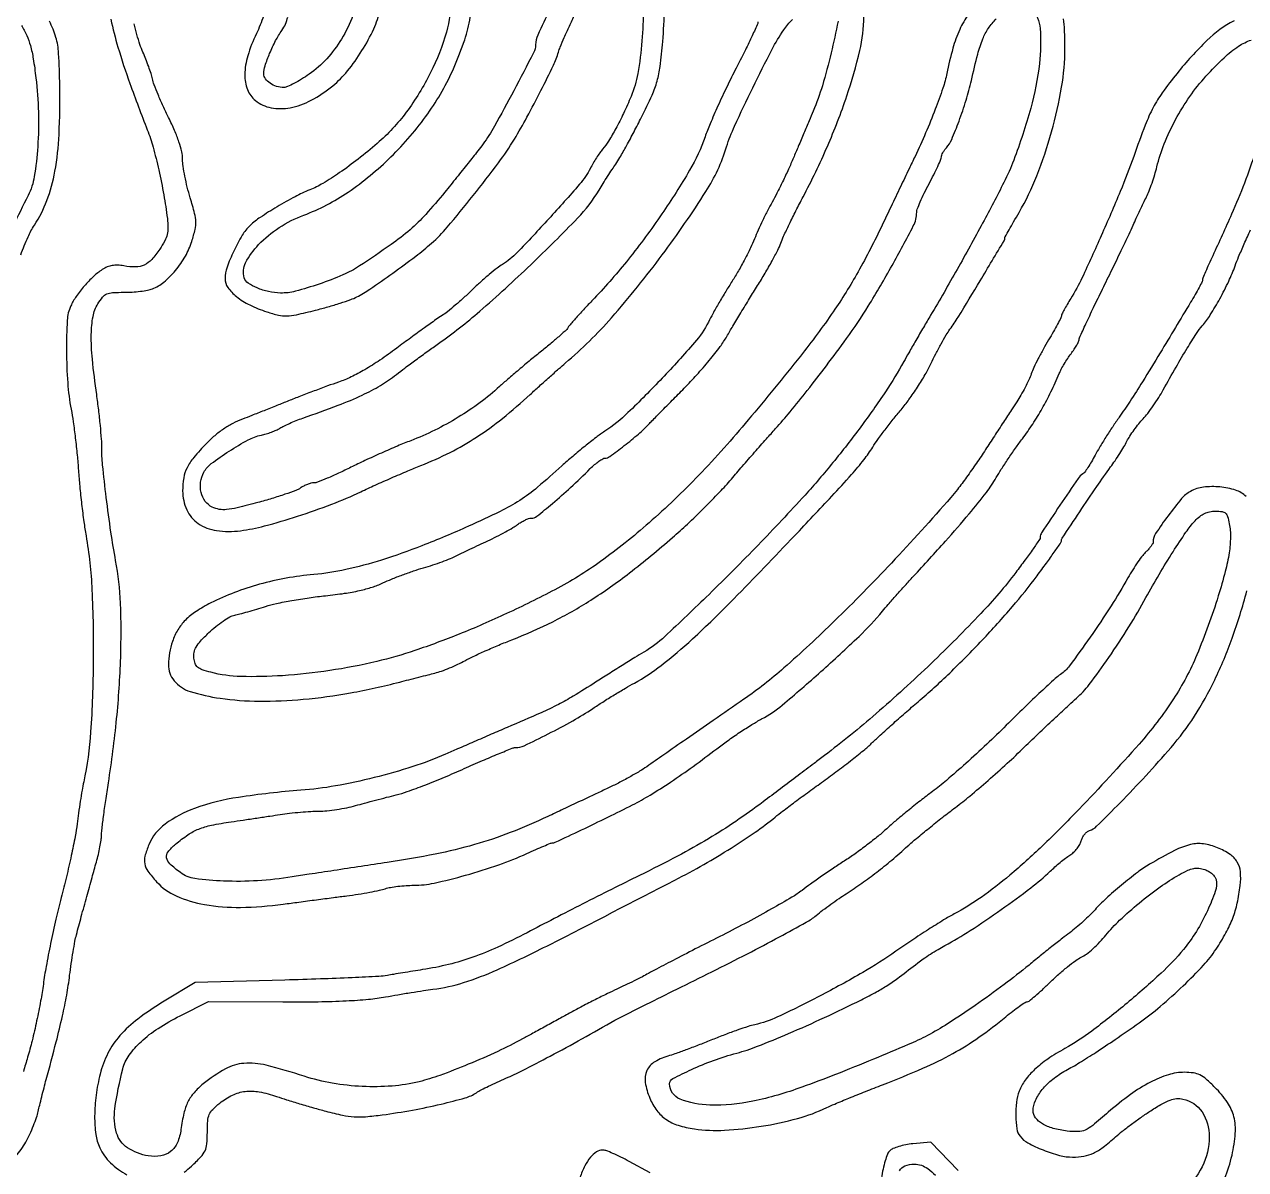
# Model space of a CAD drawing. Extents: x 0 to 2791, y 427 to 2463.
# Drawn here: x 743.2 to 1089.2, y 1217.5 to 1541.9 of the extents above; entities that cross this region are included whole.
import ezdxf

# ---------------------------------------------------------------- set-up
doc = ezdxf.new("R2010")
doc.units = 0

msp = doc.modelspace()

# ---------------------------------------------------------------- linework, layer by layer
for points in [[(863.694849, 1549.244373, -0.093206), (862.753504, 1539.701948, -0.044903), (858.248039, 1528.220536, -0.043342), (851.370135, 1517.010579, -0.055938), (843.154992, 1508.1695, -0.012073), (837.742617, 1503.737159, -0.014908), (832.483065, 1499.88444, -0.016321), (827.743375, 1496.848014, -0.038983), (824, 1494.9971, 0.026395), (819.858906, 1493.077581, 0.012767), (814.766499, 1490.213309, 0.012208), (809.995249, 1487.206629, 0.042208), (807.137303, 1484.937358, 0.067834), (804.865174, 1482.12696, 0.025657), (802.469404, 1477.668924, 0.025048), (800.567011, 1473.063563, 0.084686), (800.009769, 1469.868689, 0.157714), (800.81378, 1467.35126, 0.069372), (803.252153, 1464.788396, 0.054557), (807.022391, 1462.41014, 0.034423), (811.849851, 1460.45432, 0.021561), (815.176754, 1459.522818, 0.066046), (817.502436, 1459.294207, 0.046251), (820.219725, 1459.639385, 0.006737), (825.643803, 1460.922357, 0.007923), (829.171663, 1461.866827, 0.00807), (832.646062, 1462.917149, 0.007891), (835.634582, 1463.925758, 0.032827), (837.38051, 1464.678176, 0.031915), (841.054044, 1466.861985, 0.005849), (847.52239, 1471.400681, 0.006629), (854.038627, 1476.220053, 0.017618), (858.52002, 1479.883434, 0.037321), (862.986432, 1484.437731, 0.007192), (870.314021, 1493.376614, 0.007955), (877.496361, 1502.700631, 0.023637), (882.005721, 1509.389142, 0.012148), (885.56271, 1515.578035, 0.007121), (889.532205, 1523.145352, 0.005827), (893.063773, 1530.323754, 0.039904), (894.471857, 1534, -0.027139), (894.980655, 1535.437053, -0.004339), (896.150558, 1538.179441, -0.004791), (897.589081, 1541.3879, -0.004183), (899.154163, 1544.717245, -0.02184)], [(767.61694, 1543.347511, 0.017961), (769.669526, 1535.421385, 0.014244), (773.040603, 1525.173477, 0.006528), (777.989291, 1512, -0.025764), (779.604702, 1507.139745, -0.011757), (781.233512, 1500.648717, -0.011463), (782.65906, 1493.595231, -0.013755), (783.66413, 1486.899159, -0.026586), (783.842283, 1484.295486, -0.064678), (783.623723, 1482.386915, -0.062252), (782.918198, 1480.554544, -0.023184), (781.501131, 1478.181073, -0.038197), (779.241392, 1475.275196, -0.100175), (777.122528, 1473.717949, -0.107406), (774.658551, 1473.166645, -0.04793), (771.330367, 1473.465846, 0.035352), (769.574156, 1473.668297, 0.053717), (768.042266, 1473.5713, 0.056755), (766.628703, 1473.158768, 0.045707), (765.230177, 1472.415162, 0.042764), (762.731855, 1470.45403, 0.026195), (760.130037, 1467.756978, 0.026251), (757.838404, 1464.819786, 0.044982), (756.295104, 1462.125391, 0.094985), (755.295728, 1458.056767, 0.013726), (755.089627, 1449.474514, 0.016624), (755.425594, 1440.320264, 0.02952), (756.395837, 1432.837968, -0.011783), (756.979621, 1429.319255, -0.00544), (757.581017, 1424.718028, -0.005385), (758.108759, 1419.864941, -0.007446), (758.47038, 1415.5, 0.007226), (758.836878, 1411.05241, 0.00474), (759.381542, 1405.940625, 0.004769), (760.006749, 1400.971779, 0.009137), (760.61913, 1397, -0.031175), (762.294598, 1381.678548, -0.013982), (762.672128, 1361.415731, -0.01383), (761.932774, 1341.436663, -0.03667), (759.968577, 1327.289081, 0.009449), (759.508936, 1324.929209, 0.004188), (758.987418, 1321.79902, 0.004143), (758.490132, 1318.473368, 0.005576), (758.098475, 1315.453946, -0.017975), (757.540466, 1311.854137, -0.005426), (756.437677, 1306.430222, -0.005429), (755.067874, 1300.370018, -0.005879), (753.600782, 1294.5, 0.00755), (752.091045, 1288.372345, 0.005524), (750.593418, 1281.528125, 0.005583), (749.31856, 1275.011984, 0.012288), (748.522767, 1270, -0.012497), (747.764973, 1265.240147, -0.007327), (746.632724, 1259.582739, -0.007325), (745.333639, 1253.954125, -0.012363), (744.059585, 1249.281664, 0.004346), (742.88702, 1245.237967, 0.005782)], [(1028.510122, 1546.394578, -0.170247), (1030.988906, 1540.693721, -0.047252), (1030.775724, 1530.799724, -0.038537), (1028.299804, 1518.131709, -0.02249), (1023.502478, 1503.410354, -0.028185), (1020.720109, 1497.118287, -0.004907), (1014.692911, 1485.611979, -0.005422), (1007.469528, 1472.488956, -0.005391), (999.949458, 1459.5, 0.001664), (997.922957, 1456.059158, 0.001326), (995.759025, 1452.334212, 0.00134), (993.773031, 1448.873215, 0.003378), (992.350947, 1446.33987, -0.021349), (987.162634, 1437.828847, -0.011861), (980.160006, 1427.891514, -0.011521), (972.280327, 1417.751645, -0.013668), (964.364813, 1408.56101, -0.007634), (951.063953, 1394.386044, -0.007319), (937.151388, 1380.420601, -0.005672), (924.6302, 1368.488504, -0.053505), (918.698358, 1364.043714, 0.003719), (916.119727, 1362.485398, 0.001397), (912.530143, 1360.265687, 0.001384), (908.635252, 1357.827126, 0.001682), (905, 1355.519969, -0.00546), (898.698961, 1351.587409, -0.018475), (894.466966, 1349.219678, -0.014426), (889.581155, 1346.893822, -0.002376), (880, 1342.721616, 0.000341), (875.467532, 1340.769811, 0.000263), (870.528125, 1338.635683, 0.000266), (865.91637, 1336.637319, 0.000638), (862.5, 1335.149591, -0.024813), (853.183151, 1331.617495, -0.017028), (842.313892, 1328.507295, -0.017053), (831.288472, 1326.151062, -0.025373), (821.5, 1324.914098, 0.018925), (803.844454, 1322.913838, 0.048435), (791.383344, 1319.765801, 0.071702), (783.069434, 1315.358942, 0.13696), (778.423067, 1309.470116, 0.032299), (777.305323, 1306.219632, 0.118696), (777.23981, 1304.06111, 0.108128), (778.164045, 1301.999053, 0.024487), (780.607753, 1299.01241, 0.106042), (786.189009, 1294.98741, 0.059629), (794.220223, 1292.552458, 0.048156), (804.404418, 1291.745993, 0.028978), (816.5, 1292.656732, -0.000332), (820.912283, 1293.244483, -0.000229), (825.9125, 1293.904839, -0.000231), (830.723655, 1294.535725, -0.000471), (834.5, 1295.025524, 0.006595), (837.775409, 1295.491204, 0.006815), (841.001647, 1296.038526, 0.006611), (843.781975, 1296.587375, 0.02887), (845.399223, 1297.027735, -0.037223), (846.870424, 1297.402071, -0.013894), (848.98039, 1297.714397, -0.013677), (851.307784, 1297.928696, -0.016118), (853.519178, 1298, 0.054165), (859.256513, 1298.623353, 0.014486), (868.176105, 1300.857408, 0.015239), (877.596171, 1303.821631, 0.023544), (885.512223, 1307.005598, -0.0035), (888.064482, 1308.15301, -0.005176), (890.32016, 1309.120394, -0.002476), (892.246511, 1309.911862, -0.096519), (892.698841, 1310, 0.110267), (893.590023, 1310.198956, 0.000703), (900.983773, 1313.686121, 0.003178), (908.507279, 1317.306135, 0.003876), (915.5, 1320.793083, 0.018844), (920.460607, 1323.554865, 0.010645), (926.267891, 1327.252439, 0.009656), (932.639555, 1331.682775, 0.00771), (939.338488, 1336.694502, -0.010719), (942.386983, 1338.946716, -0.007589), (945.899484, 1341.348078, -0.007664), (949.326623, 1343.540759, -0.016039), (952.07081, 1345.118426, 0.052272), (957.913109, 1349.06532, 0.007447), (968.866238, 1358.546426, 0.008827), (979.658362, 1368.520654, 0.028516), (986.312633, 1375.6622, -0.005949), (987.917233, 1377.548136, -0.002277), (990.192736, 1380.135146, -0.002254), (992.688855, 1382.921647, -0.002768), (995.045617, 1385.5, 0.003684), (1004.151134, 1395.498375, 0.008232), (1010.890212, 1403.262116, 0.010246), (1015.744846, 1409.291184, 0.034522), (1018.553126, 1413.5, -0.012356), (1019.969962, 1415.841858, -0.005839), (1021.906908, 1418.795178, -0.005782), (1024.00715, 1421.840715, -0.008128), (1025.955913, 1424.50486, 0.016947), (1028.885718, 1428.662084, 0.016462), (1031.557198, 1433.047913, 0.015747), (1034.039814, 1437.785496, 0.012847), (1036.402942, 1443, -0.023676), (1036.967037, 1444.176318, -0.010498), (1037.815939, 1445.674602, -0.010364), (1038.783049, 1447.226785, -0.013763), (1039.729676, 1448.594391, 0.011615), (1040.599126, 1449.839041, 0.015123), (1041.333092, 1451.019471, 0.012744), (1041.884457, 1452.027418, 0.119328), (1042, 1452.504668, -0.107695), (1042.129457, 1453.098733, -0.001068), (1043.958157, 1457.072869, -0.003442), (1046.111067, 1461.642583, -0.002218), (1048.666067, 1466.910277, 0.001081), (1051.365223, 1472.443107, 0.001179), (1053.963059, 1477.829894, 0.001103), (1056.165968, 1482.451571, 0.00584), (1057.33752, 1485, -0.00293), (1058.233064, 1486.978306, -0.002027), (1059.268346, 1489.20625, -0.002044), (1060.280668, 1491.33917, -0.004196), (1061.094473, 1493, 0.022062), (1061.851375, 1494.695415, 0.010446), (1062.683385, 1496.940625, 0.010331), (1063.457495, 1499.329826, 0.014384), (1064.043889, 1501.5, -0.037316), (1066.141418, 1508.054037, -0.028083), (1069.369152, 1514.901561, -0.027679), (1073.412074, 1521.466544, -0.032594), (1077.959216, 1527.176802, -0.017506), (1083.093547, 1532.443619, -0.046002), (1087.220517, 1535.721212, -0.066427), (1090.814666, 1537.442285, -0.102829)], [(1085.915122, 1542.92254, 0.070325), (1078.247955, 1537.326141, 0.030805), (1069.762013, 1528, 0.013147), (1065.581491, 1522.505124, 0.035733), (1063.015334, 1518.344406, 0.028691), (1060.77437, 1513.377678, 0.006137), (1057.491376, 1504.5, -0.012743), (1053.676377, 1494.588177, -0.006072), (1048.291903, 1482.029678, -0.005125), (1042.874586, 1470.137173, -0.031362), (1039.63979, 1464.221442, 0.007667), (1038.628419, 1462.563547, 0.010559), (1037.774683, 1461.041968, 0.007476), (1037.111538, 1459.753262, 0.114738), (1036.997429, 1459.269872, -0.118405), (1036.872723, 1458.758179, -0.004271), (1035.930914, 1456.96365, -0.007635), (1034.759266, 1454.854793, -0.005257), (1033.370351, 1452.5, 0.009625), (1031.88822, 1449.936244, 0.008356), (1030.432118, 1447.1945, 0.008435), (1029.197146, 1444.667818, 0.024312), (1028.457592, 1442.864254, -0.02374), (1027.763952, 1441.167133, -0.011118), (1026.71508, 1439.037835, -0.010988), (1025.514341, 1436.849859, -0.015143), (1024.33467, 1434.943663, 0.00112), (1022.850912, 1432.689879, 0.000324), (1020.570184, 1429.203642, 0.000326), (1018.005036, 1425.271503, 0.000348), (1015.5, 1421.420185, -0.00658), (1012.923367, 1417.564792, -0.005838), (1010.143048, 1413.620299, -0.00587), (1007.557247, 1410.128353, -0.01784), (1005.689098, 1407.840777, -0.008475), (988.848169, 1389.301663, -0.010981), (972.754783, 1372.914298, -0.012101), (958.378042, 1359.566942, -0.029954), (947.06128, 1350.707652, 0.000188), (938.359611, 1344.694555, 0.000279), (930.745327, 1339.42235, 0.000319), (924.353829, 1334.985481, 0.000713), (919.5, 1331.601163, -0.018667), (917.481298, 1330.298758, -0.007404), (914.61875, 1328.656606, -0.007316), (911.473117, 1326.97313, -0.009111), (908.5, 1325.505506, 0.000059), (905.115175, 1323.910191, 0.000026), (900.61875, 1321.790025, 0.000026), (895.840704, 1319.536468, 0.000034), (891.5, 1317.488549, -0.017912), (880.851189, 1312.922422, -0.022646), (870.696172, 1309.51231, -0.020772), (859.595001, 1306.82916, -0.011831), (845.988948, 1304.466217, 0.00035), (838.596604, 1303.356587, 0.000304), (830.846753, 1302.182931, 0.000305), (823.830175, 1301.111578, 0.000897), (819, 1300.362177, -0.023549), (809.238545, 1299.297625, -0.025041), (799.619336, 1299.187315, -0.024213), (791.477363, 1299.897623, -0.127151), (787.354797, 1301.584427, -0.026939), (784.378657, 1304.066829, -0.164737), (783.441205, 1305.802577, -0.214401), (783.877127, 1307.483476, -0.048822), (785.983233, 1309.639345, -0.025497), (789.515141, 1312.316095, -0.05365), (792.547496, 1313.934851, -0.045705), (796.15283, 1315.017795, -0.014195), (801.733131, 1315.98756, 0.00062), (805.153087, 1316.486674, 0.000431), (809.014851, 1317.058565, 0.000435), (812.720494, 1317.613897, 0.000899), (815.615297, 1318.055615, -0.009795), (818.313175, 1318.418293, -0.006832), (821.369107, 1318.726073, -0.006894), (824.308949, 1318.940847, -0.014178), (826.615297, 1319.011869, 0.024079), (828.880713, 1319.126549, 0.012638), (831.680744, 1319.475554, 0.012544), (834.53827, 1319.978918, 0.018812), (837, 1320.573704, -0.002684), (839.537934, 1321.274241, -0.001482), (842.646159, 1322.104383, -0.001478), (845.8019, 1322.927235, -0.002376), (848.497561, 1323.60798, 0.024938), (851.660491, 1324.560375, 0.006523), (856.631152, 1326.405218, 0.006611), (862.244224, 1328.657941, 0.006723), (867.764274, 1331.046145, -0.003309), (872.940384, 1333.327626, -0.004914), (877.506178, 1335.251055, -0.002278), (881.410118, 1336.829941, -0.095228), (882.294925, 1337, 0.110768), (884.758611, 1337.552573, 0.006782), (891.565697, 1340.881468, 0.011084), (898.579293, 1344.627549, 0.019147), (904.21339, 1348.089774, -0.006116), (907.021104, 1349.917599, -0.004119), (910.268933, 1351.938514, -0.004148), (913.444107, 1353.842134, -0.00821), (916, 1355.289831, 0.041189), (923.594787, 1360.279507, 0.019961), (932.463029, 1367.802665, 0.013153), (944.148155, 1379.127567, 0.003895), (961.429953, 1397.05883, 0.001414), (971.946643, 1408.205204, 0.007681), (977.53598, 1414.349338, 0.014175), (981.039678, 1418.556329, 0.027122), (983.563821, 1422.153548, -0.01602), (984.968537, 1424.253038, -0.006304), (987.030804, 1427.056017, -0.006232), (989.337628, 1430.032108, -0.007741), (991.559823, 1432.739275, 0.019245), (993.815037, 1435.619278, 0.012231), (996.225153, 1439.131727, 0.012285), (998.424454, 1442.700046, 0.022193), (1000.019864, 1445.739275, -0.008801), (1001.399484, 1448.547669, -0.008018), (1002.919319, 1451.395287, -0.00805), (1004.359583, 1453.896854, -0.025597), (1005.432225, 1455.5, 0.023648), (1007.778185, 1458.976839, 0.001577), (1013.995698, 1469.276024, 0.000359), (1020.748113, 1480.559803, 0.135454), (1021, 1481.472533, -0.127576), (1021.05796, 1481.695995, -0.000659), (1022.178102, 1483.70381, -0.002881), (1023.473179, 1485.987046, -0.001815), (1025.01056, 1488.639109, 0.038524), (1030.018092, 1498.953443, 0.025532), (1034.209167, 1511.436652, 0.025671), (1037.06783, 1524.129061, 0.042575), (1038, 1535.056487, 0.008671), (1037.908945, 1540.306852, 0.036508), (1037.57048, 1543.438386, 0.052879)], [(973.707967, 1542.761074, -0.009961), (971.756566, 1533.800202, -0.014045), (969.263159, 1524.518096, -0.027467), (966.670876, 1517.314643, 0.000092), (965.505108, 1514.558673, 0.000044), (964.010597, 1511.022838, 0.000044), (962.451993, 1507.333551, 0.000063), (961.070258, 1504.060975, -0.007183), (959.657119, 1500.842688, -0.005302), (958.004457, 1497.320502, -0.005359), (956.371209, 1494.024326, -0.011947), (955.042534, 1491.560975, 0.011276), (953.78318, 1489.23363, 0.006678), (952.381491, 1486.405122, 0.00668), (951.05755, 1483.543847, 0.011405), (950.039081, 1481.116038, -0.019232), (948.930345, 1478.584831, -0.008821), (947.30163, 1475.370153, -0.008722), (945.466294, 1472.0426, -0.011919), (943.690806, 1469.116038, 0.0061), (941.888777, 1466.2222, 0.004575), (939.9732, 1462.994439, 0.004625), (938.225918, 1459.922861, 0.010567), (936.979017, 1457.567158, -0.063146), (933.059237, 1451.735741, -0.010308), (923.872545, 1441.645316, -0.011363), (914.19096, 1431.895612, -0.045078), (907.613321, 1426.619001, 0.016451), (905.147677, 1424.862894, 0.006767), (901.919029, 1422.32949, 0.006687), (898.52483, 1419.515406, 0.008529), (895.476082, 1416.82708, -0.010231), (888.551169, 1410.762595, -0.031253), (883.529879, 1407.052761, -0.029766), (877.956167, 1403.903445, -0.008612), (869, 1399.713586, -0.011254), (855.807371, 1394.169364, -0.018205), (844.327069, 1390.122186, -0.021316), (834.200571, 1387.429427, -0.031851), (825.15289, 1386.028745, 0.021855), (817.354157, 1384.980472, 0.022975), (809.807626, 1383.267065, 0.023588), (802.64612, 1380.922625, 0.026302), (796, 1377.985443, 0.02694), (791.785065, 1375.557621, 0.052551), (788.775683, 1373.116774, 0.061444), (786.64925, 1370.385918, 0.05397), (785.138523, 1367.100777, 0.074243), (783.975134, 1360.519991, 0.182953), (785.563118, 1355.960459, 0.143617), (790.15571, 1352.895634, 0.040567), (798.634856, 1350.980857, 0.033887), (809.702507, 1350.168596, 0.023872), (822.174011, 1350.695511, 0.02216), (835.5874, 1352.507442, 0.019014), (849.5, 1355.569033, -0.000639), (852.089998, 1356.239624, -0.000495), (854.9125, 1356.963589, -0.0005), (857.54801, 1357.634004, -0.001205), (859.5, 1358.123463, 0.024812), (861.353547, 1358.682415, 0.012297), (863.646875, 1359.564249, 0.012173), (865.985169, 1360.597353, 0.017444), (868, 1361.634188, -0.016986), (870.323833, 1362.832733, -0.005827), (873.765729, 1364.413576, -0.005783), (877.606355, 1366.070684, -0.006658), (881.308863, 1367.560058, 0.023893), (892.866188, 1372.678524, 0.025425), (903.637431, 1378.781957, 0.022998), (914.611022, 1386.490179, 0.014155), (926.822502, 1396.500258, 0.010165), (931.038254, 1400.313374, 0.006793), (935.713485, 1404.839601, 0.006841), (940.127655, 1409.352636, 0.01334), (943.5, 1413.091027, -0.00181), (946.58405, 1416.672509, -0.001284), (950.068956, 1420.669215, -0.001296), (953.416572, 1424.468719, -0.002748), (956.032616, 1427.389923, 0.01133), (960.106357, 1432.099043, 0.005827), (965.003839, 1438.16936, 0.005286), (970.423776, 1445.201464, 0.004216), (976.123952, 1452.895207, 0.019316), (982.294371, 1462.099296, 0.011224), (989.015711, 1473.583743, 0.006568), (995.045899, 1484.783113, 0.120779), (996, 1488.675266, -0.094423), (996.167755, 1489.555667, -0.008607), (997.028125, 1491.626398, -0.0109), (998.159566, 1494.07531, -0.008321), (999.5, 1496.706028, 0.005948), (1000.840798, 1499.306878, 0.008329), (1001.971875, 1501.663802, 0.0054), (1002.862106, 1503.657391, 0.102653), (1003, 1504.321962, -0.094303), (1003.095038, 1504.821376, -0.030468), (1003.415082, 1505.506485, -0.029148), (1003.872255, 1506.241856, -0.028902), (1004.413046, 1506.921259, 0.081421), (1005.919395, 1509.283895, 0.012425), (1007.999516, 1514.487966, 0.014544), (1010.002768, 1520.407374, 0.018291), (1011.494475, 1526, -0.007332), (1013.31526, 1533.481061, -0.032453), (1014.732567, 1537.782549, -0.052279), (1016.322517, 1540.780458, -0.048363), (1018.536483, 1543.469817, -0.016789)], [(918.53998, 1546.254361, -0.020221), (918.157386, 1537.204053, -0.022149), (916.975696, 1527.947648, -0.05731), (915.081374, 1521.5, -0.010361), (912.925301, 1516.684566, -0.013485), (910.743095, 1512.374351, -0.014788), (908.690947, 1508.833076, -0.040165), (906.971701, 1506.5, 0.025279), (906.18473, 1505.495998, 0.011101), (905.241743, 1504.093868, 0.010954), (904.304991, 1502.558928, 0.014424), (903.522735, 1501.117422, -0.06212), (900.467496, 1496.57823, -0.006218), (891.741678, 1486.807109, -0.006083), (882.765749, 1477.240384, -0.064766), (878.609982, 1473.90901, 0.030124), (877.091183, 1472.855138, 0.008513), (874.858099, 1471.035008, 0.008547), (872.400336, 1468.888132, 0.008931), (870.053781, 1466.689175, -0.008336), (867.707408, 1464.485139, -0.007932), (865.250173, 1462.323038, -0.007903), (863.01835, 1460.481317, -0.027692), (861.5, 1459.400218, 0.012974), (859.775404, 1458.247189, 0.002101), (856.490951, 1455.904996, 0.002318), (852.647709, 1453.112752, 0.002037), (848.660686, 1450.162657, -0.011228), (843.901501, 1446.774801, -0.017055), (839.605543, 1444.069015, -0.019642), (835.706931, 1441.996105, -0.029907), (832.160686, 1440.540008, 0.004817), (829.071971, 1439.449321, 0.002533), (825.253451, 1438.03746, 0.002519), (821.356173, 1436.551543, 0.003875), (818, 1435.222526, -0.001146), (814.72024, 1433.903015, -0.000831), (811.062029, 1432.448028, -0.000839), (807.58376, 1431.078049, -0.001835), (804.913289, 1430.042699, 0.030129), (802.225805, 1428.821754, 0.026808), (799.593596, 1427.242956, 0.02623), (797.087954, 1425.352657, 0.025783), (794.778882, 1423.200131, 0.016852), (791.151845, 1419.189487, 0.059104), (789.236258, 1416.287522, 0.075738), (788.303569, 1413.417237, 0.040771), (788, 1409.7006, 0.10791), (789.165603, 1404.362662, 0.135293), (792.412695, 1400.499179, 0.116322), (797.61335, 1398.474176, 0.06723), (804.360828, 1398.43739, 0.033223), (811.23016, 1399.795787, 0.012857), (820.540887, 1402.547518, 0.012908), (830.225402, 1405.96121, 0.019153), (838.5, 1409.489019, -0.00455), (842.528043, 1411.347137, -0.002973), (847.20625, 1413.420388, -0.00299), (851.791008, 1415.387155, -0.005716), (855.5, 1416.902336, 0.023256), (863.770711, 1420.624603, 0.026738), (871.270648, 1424.947366, 0.02517), (878.629275, 1430.275081, 0.016965), (886.488398, 1437.042731, -0.002292), (889.082943, 1439.413002, -0.001815), (891.909092, 1441.952586, -0.001834), (894.548697, 1444.289953, -0.004572), (896.5, 1445.973722, 0.037425), (909.528546, 1458.800732, 0.019426), (923.881554, 1476.566889, 0.018532), (936.273648, 1494.540225, 0.066305), (942.131219, 1507.173783, -0.032578), (944.398385, 1513.073848, -0.005558), (949.558787, 1523.947245, -0.005685), (954.964961, 1534.707062, -0.030496), (958.32513, 1540.338922, -0.056763), (960.822506, 1543.230837, -0.032959)], [(1010.644896, 1544.681272, 0.047188), (1008.18998, 1540.420775, 0.038937), (1006.247887, 1535.110273, 0.018308), (1004.536845, 1528, -0.031351), (1003.414972, 1523.820192, -0.010294), (1001.25643, 1517.823046, -0.01002), (998.530723, 1511.118144, -0.009897), (995.527884, 1504.5, 0.000137), (993.838203, 1500.961246, 0.000048), (991.411326, 1495.873711, 0.000048), (988.742649, 1490.276524, 0.000056), (986.2109, 1484.963698, -0.016448), (979.375425, 1471.752838, -0.023081), (972.361618, 1460.478849, -0.01773), (963.041008, 1447.911507, -0.00562), (948.276182, 1429.832545, -0.017128), (934.259234, 1414.179908, -0.021422), (920.172516, 1400.700158, -0.023565), (906.43916, 1389.743057, -0.036127), (893.5, 1381.737128, -0.011606), (879.790514, 1374.967861, -0.013172), (866.342531, 1369.137446, -0.014207), (853.832373, 1364.509274, -0.023445), (843, 1361.405562, -0.020439), (829.662234, 1358.822553, -0.021275), (816.335247, 1357.379262, -0.022509), (804.490519, 1357.138499, -0.057459), (796, 1358.330477, -0.019189), (793.525661, 1359.075976, -0.091076), (792.242013, 1359.798495, -0.131991), (791.54372, 1360.789107, -0.059476), (791.174058, 1362.348652, -0.078428), (791.244208, 1363.993894, -0.083176), (791.820533, 1365.501581, -0.054042), (793.083986, 1367.201838, -0.014929), (795.420909, 1369.578809, -0.020986), (797.373733, 1371.298747, -0.021142), (799.459181, 1372.844435, -0.021517), (801.38536, 1374.032094, -0.075369), (802.746851, 1374.543082, 0.013022), (804.196368, 1374.889574, 0.003602), (806.453762, 1375.509185, 0.003635), (809.000943, 1376.248141, 0.003798), (811.5, 1377.01359, -0.023631), (814.553275, 1377.81787, -0.008478), (818.96875, 1378.682419, -0.008389), (823.84864, 1379.468027, -0.009837), (828.5, 1380.043836, 0.010068), (833.856995, 1380.709505, 0.018844), (838.152083, 1381.497503, 0.022959), (841.697848, 1382.459915, 0.032607), (844.735413, 1383.659582, -0.013773), (847.190167, 1384.737564, -0.007393), (850.273145, 1385.93851, -0.007356), (853.455886, 1387.071387, -0.011432), (856.235413, 1387.944572, 0.008565), (858.853862, 1388.750694, 0.007678), (861.541027, 1389.67454, 0.007722), (863.927655, 1390.57816, 0.023784), (865.5, 1391.289665, -0.004833), (867.053342, 1392.064757, -0.001538), (869.38125, 1393.189527, -0.001535), (871.982853, 1394.426871, -0.00171), (874.5, 1395.604072, 0.008516), (876.972013, 1396.801437, 0.008156), (879.438052, 1398.099131, 0.008118), (881.576169, 1399.314702, 0.028842), (882.884859, 1400.192567, -0.027443), (883.9099, 1400.884325, -0.026441), (885.017054, 1401.469067, -0.027423), (886.046054, 1401.877928, -0.081021), (886.794446, 1402, 0.168669), (888.337167, 1402.535659, 0.007515), (892.780754, 1406.154192, 0.012043), (897.932608, 1410.695839, 0.00853), (903.500702, 1416.027144, -0.018245), (904.736691, 1417.165387, -0.022652), (905.969063, 1418.126724, -0.021767), (907.053097, 1418.827147, -0.133312), (907.689882, 1419, 0.160001), (909.005788, 1419.432156, 0.00622), (913.134917, 1422.552061, 0.012005), (917.173365, 1425.84134, 0.027752), (920, 1428.544181, -0.005978), (920.98444, 1429.571168, -0.000488), (923.594872, 1432.224858, -0.000655), (926.716251, 1435.383483, -0.000504), (930.13148, 1438.823468, 0.012661), (933.68891, 1442.585331, 0.010883), (937.240213, 1446.713769, 0.011018), (940.300107, 1450.603224, 0.030762), (942.210623, 1453.5, -0.003992), (943.901166, 1456.388441, -0.001735), (946.191697, 1460.201161, -0.001717), (948.654338, 1464.236981, -0.002285), (950.921815, 1467.886933, 0.007438), (953.03187, 1471.362893, 0.007626), (955.019667, 1474.871542, 0.007432), (956.651906, 1477.96633, 0.031573), (957.480613, 1479.886933, -0.02168), (958.28788, 1481.864442, -0.004607), (959.872572, 1485.229286, -0.004812), (961.78439, 1489.097944, -0.004558), (963.80456, 1493, 0.019182), (970.693507, 1507.316727, 0.021402), (976.194254, 1521.612284, 0.022962), (979.873516, 1534.474601, 0.058239), (981, 1544.113007, 0.042564)], [(951, 1542.563981, -0.10798), (950.82471, 1541.761772, -0.002522), (949.185489, 1538.236945, -0.005473), (947.189996, 1534.119521, -0.003671), (944.822942, 1529.454771, 0.007115), (942.265724, 1524.328069, 0.005923), (939.690048, 1518.808589, 0.005984), (937.452019, 1513.698548, 0.016117), (936.023426, 1510, -0.048495), (931.662745, 1500.573662, -0.017792), (923.786738, 1488.171178, -0.017681), (914.317234, 1475.365197, -0.02269), (904.684311, 1464.325477, 0.003192), (901.908669, 1461.384246, 0.004738), (899.518571, 1458.769707, 0.002188), (897.51729, 1456.518656, 0.092016), (897.18742, 1455.966894, -0.120171), (896.837435, 1455.449253, -0.00351), (894.855356, 1453.675219, -0.006865), (892.464157, 1451.622756, -0.004656), (889.68742, 1449.348353, 0.003565), (886.592615, 1446.824688, 0.002707), (883.234554, 1444.015485, 0.002737), (880.112839, 1441.345692, 0.006389), (877.813188, 1439.305125, -0.025342), (872.268309, 1434.748465, -0.022354), (866.059781, 1430.568933, -0.022138), (859.4353, 1426.919477, -0.023521), (852.644438, 1423.949889, 0.00859), (848.892079, 1422.440776, 0.004582), (844.302177, 1420.452819, 0.004559), (839.650483, 1418.336284, 0.007084), (835.68212, 1416.417912, -0.007182), (832.180062, 1414.7258, -0.009601), (828.952293, 1413.297762, -0.007165), (826.227989, 1412.200134, -0.092431), (825.154626, 1412, 0.062827), (824.353786, 1411.898972, 0.02848), (823.34485, 1411.57809, 0.027648), (822.304984, 1411.113525, 0.033908), (821.39442, 1410.563709, -0.06259), (820.061585, 1409.859631, -0.007962), (817.001172, 1408.759609, -0.009228), (813.307196, 1407.573567, -0.007558), (809.318239, 1406.439012, -0.005383), (803.463282, 1404.936348, -0.034933), (800.46464, 1404.419688, -0.068803), (798.386284, 1404.495802, -0.067882), (796.396325, 1405.132257, -0.122354), (794.406, 1406.770284, -0.100862), (793.237568, 1409.267404, -0.09362), (793.091609, 1412.189427, -0.088886), (794.011721, 1415.021901, -0.108997), (796.088131, 1417.444832, -0.018044), (801.162451, 1420.984134, -0.019975), (806.557351, 1424.166977, -0.072044), (810.298629, 1425.529386, 0.021841), (811.674465, 1425.879326, 0.016171), (813.16219, 1426.380743, 0.016412), (814.538601, 1426.946909, 0.035004), (815.55138, 1427.491073, -0.028277), (816.637499, 1428.093592, -0.009164), (818.306949, 1428.862496, -0.009104), (820.197754, 1429.650965, -0.010112), (822.05138, 1430.341588, 0.006436), (832.084848, 1433.996093, 0.018602), (838.897927, 1436.871544, 0.025855), (844.053271, 1439.609865, 0.030742), (848.595527, 1442.726917, -0.005075), (850.9683, 1444.540996, -0.002289), (854.115561, 1446.874572, -0.002266), (857.461356, 1449.30844, -0.003092), (860.5, 1451.469472, 0.02604), (872.180892, 1460.611643, 0.011618), (886.617212, 1473.776939, 0.010063), (899.931459, 1487.020649, 0.057168), (906, 1494.942143, -0.00466), (907.119919, 1496.773604, -0.00321), (908.421274, 1498.828396, -0.003237), (909.698782, 1500.789142, -0.006599), (910.731998, 1502.30873, 0.022492), (911.901112, 1504.151512, 0.0046), (913.788933, 1507.517212, 0.004836), (915.910895, 1511.473526, 0.004525), (918.004292, 1515.558374, 0.009377), (921.003646, 1521.835036, 0.038116), (922.457489, 1525.807616, 0.037732), (923.298577, 1529.973779, 0.009063), (924.04257, 1536.98929, 0.020029), (924.492904, 1546.467665, 0.066272)], [(892.084283, 1546.11247, 0.007158), (888.620617, 1538.850188, 0.106131), (888.010777, 1536.113316, -0.118103), (887.446544, 1533.836172, -0.002302), (881.813206, 1523.084156, -0.005269), (876.338785, 1513.009547, -0.031707), (873.115906, 1508, -0.007603), (871.624328, 1506.039083, -0.001473), (868.865687, 1502.545873, -0.001567), (865.623391, 1498.491152, -0.001447), (862.268965, 1494.347652, -0.013084), (856.869095, 1488.060269, -0.030394), (852.427982, 1483.717032, -0.025525), (847.046743, 1479.519464, -0.006938), (838.123207, 1473.446787, -0.044762), (833.399194, 1470.901545, -0.018821), (826.656908, 1468.308986, -0.017674), (819.949513, 1466.277351, -0.071921), (815.725747, 1465.788735, -0.045437), (812.332313, 1466.195282, -0.046966), (809.107279, 1467.206737, -0.051569), (806.588531, 1468.585418, -0.166411), (805.468759, 1470.098432, -0.200165), (805.843772, 1474.359787, -0.069301), (809.510887, 1479.482719, -0.059045), (815.353585, 1484.336367, -0.054358), (822.329017, 1487.850143, 0.060428), (834.895411, 1494.372105, 0.044446), (847.024914, 1504.347874, 0.043653), (857.439911, 1516.552615, 0.051856), (864.905317, 1529.726223, 0.021416), (867.915172, 1537.506523, 0.043319), (869.473619, 1543.882754, 0.05003)], [(810.899662, 1544.251638, -0.030876), (808.884615, 1539.258233, 0.037483), (806.456003, 1533.00333, 0.070677), (805.625446, 1527.663611, 0.094355), (806.379271, 1523.399208, 0.133997), (808.634615, 1520.302837, 0.123391), (813.070684, 1518.271977, 0.093137), (818.450723, 1518.282476, 0.075879), (824.413011, 1520.385897, 0.049002), (830.514487, 1524.458359, 0.051011), (834.71222, 1528.681434, 0.030691), (838.81547, 1534.440077, 0.030801), (842.14458, 1540.590191, 0.056127), (843.951916, 1546, -0.010145)], [(836.258773, 1544.367735, -0.044769), (832.995447, 1537.732633, -0.047452), (828.809815, 1532.127283, -0.056811), (823.864404, 1527.780497, -0.01425), (821.67745, 1526.350588, -0.017175), (819.54242, 1525.138839, -0.015972), (817.696775, 1524.247444, -0.101358), (816.684259, 1524.025312, -0.076251), (814.627125, 1524.311574, -0.077504), (812.762959, 1525.200999, -0.088468), (811.456009, 1526.484505, -0.155734), (811, 1527.91306, -0.079064), (811.35968, 1530.173458, -0.020181), (812.655815, 1533.659636, -0.021313), (814.352612, 1537.273872, -0.034043), (816.133872, 1540.181728, 0.10376), (817.776509, 1543.951935, 0.037736)], [(742.346435, 1541.580607, -0.034732), (743.827663, 1538.77736, -0.037212), (744.867508, 1535.858948, -0.027674), (745.665448, 1532.161635, -0.009561), (746.417925, 1526.747588, -0.023074), (747.128817, 1517.005385, -0.023179), (746.937189, 1507.254, -0.023903), (745.968032, 1498.774223, -0.076824), (744.212954, 1493.386964, 0.004992), (739.889435, 1484.623144, 0.017688)], [(740.699344, 1221.297202, 0.062299), (743.543009, 1225.256354, 0.015183), (744.669688, 1227.485029, 0.01243), (745.740876, 1229.930569, 0.01262), (746.613644, 1232.230106, 0.032058), (747.095636, 1233.948841, -0.006072), (747.488144, 1235.692127, -0.002421), (748.066737, 1238.072472, -0.002396), (748.715609, 1240.634168, -0.003014), (749.342186, 1243, 0.002785), (752.161801, 1253.626597, 0.008086), (753.951127, 1261.014568, 0.011209), (755.138771, 1266.902688, 0.013388), (755.983812, 1272.5, -0.005442), (756.431143, 1275.81953, -0.005205), (756.956776, 1279.178125, -0.005165), (757.482172, 1282.132696, -0.01856), (757.906468, 1284, -0.001042), (759.281524, 1289.114814, -0.000761), (760.82896, 1294.789143, -0.000772), (762.331196, 1300.231918, -0.001485), (763.554653, 1304.587892, 0.010948), (764.107935, 1306.711351, 0.010536), (764.575429, 1308.884182, 0.010516), (764.906575, 1310.815375, 0.037214), (765, 1312.068861, -0.030055), (765.091975, 1313.597576, -0.002656), (765.576279, 1317.436436, -0.003466), (766.210494, 1322.011755, -0.002693), (766.961802, 1326.980968, 0.014103), (769.293142, 1345.204706, 0.016611), (770.437146, 1362.561924, 0.018125), (770.380997, 1377.942536, 0.036407), (769.016616, 1390, -0.010209), (767.683385, 1398.004704, -0.005661), (766.367282, 1407.819299, -0.004837), (765.321819, 1417.089185, -0.028124), (765.093793, 1422, 0.021037), (765.016166, 1424.407262, 0.005489), (764.686587, 1428.2625, 0.005569), (764.213563, 1432.649998, 0.005668), (763.645427, 1437, -0.009918), (762.418075, 1447.062647, -0.028728), (762.10893, 1454.068788, -0.042166), (762.603813, 1459.121852, -0.091661), (763.98904, 1462.75, -0.034815), (765.313276, 1464.616208, -0.118495), (766.493474, 1465.510002, -0.088729), (768.138335, 1465.90432, -0.014574), (771.420202, 1466, 0.015689), (773.69402, 1466.071366, 0.014505), (776.019513, 1466.285352, 0.014672), (778.07822, 1466.596723, 0.046), (779.424802, 1466.97141, 0.083795), (782.666836, 1468.873238, 0.044848), (785.952628, 1472.17192, 0.043243), (788.766226, 1476.220187, 0.053946), (790.60363, 1480.411517, 0.017916), (791.536654, 1483.788889, 0.067923), (791.750653, 1485.964005, 0.0552), (791.397952, 1488.332033, 0.009186), (790.139221, 1492.767554, -0.013209), (789.319818, 1495.745998, -0.011872), (788.626546, 1498.871015, -0.011994), (788.138603, 1501.703726, -0.036254), (787.993702, 1503.655237, 0.056674), (787.74726, 1505.791297, 0.024019), (786.959944, 1508.569828, 0.020728), (785.71411, 1511.824302, 0.01364), (784.026497, 1515.46244, -0.007843), (782.462761, 1518.733635, -0.008404), (781.039336, 1521.978197, -0.008045), (779.909343, 1524.802994, -0.03874), (779.419561, 1526.46244, 0.023383), (779.03277, 1527.938284, 0.009323), (778.371256, 1529.923032, 0.009203), (777.577092, 1532.040807, 0.011445), (776.758057, 1533.977668, -0.024281), (775.907935, 1536.141196, -0.011592), (775.016972, 1538.994487, -0.011462), (774.222198, 1542.024056, -0.015999)], [(742.124756, 1476.645961, -0.014445), (744.185434, 1481.692712, -0.041854), (745.99309, 1485, 0.057342), (749.535115, 1491.984984, 0.043737), (751.801653, 1500.260563, 0.033797), (752.980032, 1510.705847, 0.015242), (753.177158, 1524.5, 0.00901), (752.862934, 1533.681266, 0.059339), (752.082779, 1538.205214, 0.048718), (750.230581, 1542.754207, 0.004888)], [(1092.058965, 1505.996895, -0.01294), (1088.865122, 1496.922899, -0.013113), (1085.231268, 1488.096103, -0.00544), (1079.880925, 1476.357033, 0.004114), (1078.777091, 1473.952063, 0.005979), (1077.846272, 1471.811085, 0.003193), (1077.094225, 1469.990687, 0.096645), (1077, 1469.50776, -0.118914), (1076.886301, 1469.03645, -0.004111), (1076.00426, 1467.349031, -0.00748), (1074.90905, 1465.367106, -0.005133), (1073.610247, 1463.150727, -0.000688), (1064.988972, 1448.823779, -0.003267), (1059.9891, 1440.661766, -0.005662), (1056.463577, 1435.130748, -0.009629), (1053.375465, 1430.597962, 0.00748), (1051.534858, 1427.921084, 0.005581), (1049.582669, 1424.916752, 0.005644), (1047.806035, 1422.043416, 0.012769), (1046.542404, 1419.820769, -0.00952), (1045.5155, 1417.986881, -0.012328), (1044.501024, 1416.347545, -0.010097), (1043.598495, 1415.025493, -0.099836), (1043.109803, 1414.567862, 0.10453), (1041.762456, 1413.28245, 0.002236), (1036.599009, 1405.672267, 0.001695), (1031.401706, 1397.881059, 0.147275), (1031, 1396.546841, -0.151005), (1030.829198, 1395.994185, -0.002459), (1028.964056, 1393.293535, -0.006162), (1026.725423, 1390.168705, -0.004021), (1024.069127, 1386.616, -0.027247), (1014.21881, 1375.028484, -0.012161), (1000.084415, 1360.835857, -0.012056), (984.488653, 1346.62347, -0.016925), (969.856639, 1334.765368, -0.000068), (966.91122, 1332.539789, -0.00002), (962.41823, 1329.146099, -0.00002), (957.373155, 1325.336047, -0.000022), (952.459114, 1321.625606, -0.013061), (944.752406, 1316.117038, -0.014258), (936.987049, 1311.184054, -0.01276), (928.241341, 1306.270144, -0.007393), (917.5, 1300.792226, 0.001757), (909.54472, 1296.8475, 0.001595), (901.355168, 1292.717974, 0.001606), (893.259764, 1288.570706, 0.001867), (885.588147, 1284.573026, -0.013193), (877.310128, 1280.495034, -0.022802), (870.201039, 1277.608054, -0.025149), (863.375195, 1275.572127, -0.021379), (856, 1274.101453, 0.001221), (853.25479, 1273.668239, 0.001062), (850.38125, 1273.201314, 0.001068), (847.783001, 1272.767748, 0.003154), (846, 1272.454723, -0.032114), (843.60601, 1272.176033, -0.001756), (836.0375, 1271.811164, -0.002723), (827.022875, 1271.457485, -0.001985), (817, 1271.158739), (791.5, 1270.5), (782.768889, 1265.174909, 0.023922), (775.301727, 1260.115512, 0.051564), (770.208557, 1255.405121, 0.062737), (766.818682, 1250.408208, 0.056226), (764.620633, 1244.540741, 0.028682), (763.472539, 1238.530561, 0.031428), (763.065943, 1232.609897, 0.034099), (763.391704, 1227.399603, 0.078272), (764.500851, 1223.63945, 0.090446), (767.563698, 1219.380499, 0.068243), (772.22815, 1215.974895, 0.06841)], [(1089.314459, 1408.129986, 0.119033), (1086.364783, 1409.932149, 0.05461), (1081.922237, 1410.843729, 0.053901), (1077.257224, 1410.776428, 0.094426), (1073.592151, 1409.600717, 0.092923), (1071.060883, 1407.53688, 0.016396), (1067.243587, 1402.705428, 0.013764), (1063.712549, 1397.635547, 0.146237), (1063, 1395.251356, -0.128702), (1062.875036, 1394.77392, -0.028816), (1062.417297, 1394.059166, -0.028073), (1061.775668, 1393.271144, -0.023941), (1061.016329, 1392.514777, 0.045319), (1060.048187, 1391.464349, 0.011654), (1058.685955, 1389.599043, 0.011768), (1057.225621, 1387.389103, 0.011717), (1055.868724, 1385.10979, -0.014476), (1051.060591, 1377.13354, -0.00966), (1045.119172, 1368.27424, -0.006219), (1039.310195, 1360.18036, -0.089188), (1036.745723, 1357.752961, 0.040739), (1035.222378, 1356.567088, 0.002807), (1031.222939, 1352.852273, 0.003986), (1026.508738, 1348.352718, 0.002984), (1021.384965, 1343.32388, -0.006794), (1015.856264, 1337.979698, -0.005899), (1009.920445, 1332.526527, -0.005944), (1004.42951, 1327.71681, -0.017306), (1000.487027, 1324.574934, 0.006257), (997.063087, 1321.967879, 0.004768), (993.377439, 1319.030954, 0.004822), (989.975396, 1316.211663, 0.011278), (987.5, 1314.022114, -0.015959), (985.08446, 1311.925482, -0.00799), (981.906625, 1309.423597, -0.007924), (978.532688, 1306.937063, -0.011597), (975.480002, 1304.866139, 0.004889), (972.431752, 1302.857405, 0.003538), (969.07321, 1300.562099, 0.003573), (965.913343, 1298.335996, 0.007772), (963.527517, 1296.572866, -0.029443), (960.585769, 1294.58996, -0.005359), (954.889366, 1291.30178, -0.005752), (948.127273, 1287.596283, -0.005191), (941.047515, 1283.915837, 0.000846), (934.071909, 1280.366188, 0.001066), (927.626458, 1277.055226, 0.000846), (922.229524, 1274.256738, 0.008514), (920, 1273.047174, -0.009253), (918.274655, 1272.114439, -0.003847), (915.9125, 1270.916317, -0.003805), (913.362002, 1269.671365, -0.004908), (911, 1268.568962, 0.007485), (908.364725, 1267.322439, 0.00329), (904.9125, 1265.597496, 0.003255), (901.273727, 1263.719423, 0.00436), (898, 1261.966115, -0.000037), (894.675412, 1260.148406, -0.000025), (890.876951, 1258.072216, -0.000025), (887.19997, 1256.062899, -0.000049), (884.283237, 1254.469588, -0.016396), (877.271252, 1250.933423, -0.010612), (868.947043, 1247.285014, -0.010518), (860.906913, 1244.159001, -0.027794), (855, 1242.36921, -0.039927), (847.322879, 1241.13958, -0.031534), (838.908478, 1241.005276, -0.0311), (830.405363, 1241.938099, -0.035478), (822.459466, 1243.902583, 0.016395), (811.644051, 1247.018591, 0.080947), (805.346833, 1247.562647, 0.108986), (800.13538, 1245.993422, 0.041835), (793.827939, 1241.740822, 0.042958), (791.219887, 1239.248563, 0.067074), (789.498716, 1236.668393, 0.057301), (788.355603, 1233.435436, 0.023269), (787.523545, 1228.83302, -0.068091), (786.499739, 1225.109087, -0.122251), (784.598567, 1222.595536, -0.129558), (781.829499, 1221.351447, -0.081543), (778.262377, 1221.344848, -0.105138), (772.389822, 1223.625178, -0.178373), (769.287867, 1227.809966, -0.107587), (768.79882, 1234.736014, -0.026419), (771.043251, 1246, -0.091938), (772.816615, 1249.837666, -0.052064), (776.205318, 1253.699309, -0.043216), (781.059311, 1257.467473, -0.027428), (787.279462, 1261.019834), (795.349742, 1265.059137), (816.424871, 1264.98154, 0.004343), (826.434765, 1265.031635, 0.008618), (834.36631, 1265.277004, 0.010749), (840.665565, 1265.716514, 0.022917), (845.5, 1266.382918, -0.003226), (848.959565, 1266.999441, -0.002485), (852.741871, 1267.629001, -0.002512), (856.282886, 1268.182095, -0.005994), (858.919136, 1268.548046, 0.044481), (867.628464, 1270.448577, 0.029974), (877.144142, 1274.070366, 0.012282), (892.12241, 1281.271996, 0.001227), (927.463966, 1299.45571, 0.009744), (935.701109, 1303.92506, 0.011149), (943.390719, 1308.523129, 0.012006), (950.229577, 1313.054989, 0.018643), (955.87803, 1317.318024, -0.008838), (958.007397, 1318.991635, -0.002265), (961.510891, 1321.621544, -0.002306), (965.537045, 1324.586636, -0.00234), (969.570928, 1327.5, 0.006127), (973.622943, 1330.47341, 0.005688), (977.70351, 1333.61875, 0.005681), (981.269279, 1336.498847, 0.019014), (983.510789, 1338.5, -0.007325), (985.687644, 1340.536827, -0.002289), (989.010399, 1343.528125, -0.002287), (992.752235, 1346.835213, -0.002524), (996.403268, 1350, 0.014604), (1005.3442, 1358.136604, 0.011538), (1014.544382, 1367.433279, 0.011696), (1023.115768, 1376.939828, 0.017304), (1030.136044, 1385.697617, 0.002946), (1032.767014, 1389.266773, 0.004613), (1034.983713, 1392.37112, 0.001414), (1036.868587, 1395.079195, 0.152471), (1037, 1395.500121, -0.147008), (1037.25634, 1396.353138, -0.000749), (1042.203161, 1403.816226, -0.003821), (1047.010233, 1410.926499, -0.007486), (1050.96486, 1416.5, 0.009793), (1052.209446, 1418.271332, 0.007103), (1053.527845, 1420.289371, 0.007179), (1054.725246, 1422.241799, 0.015543), (1055.576603, 1423.782966, -0.024175), (1056.427575, 1425.262524, -0.012918), (1057.612228, 1427.008611, -0.012833), (1058.916375, 1428.732625, -0.019521), (1060.143638, 1430.153765, 0.024621), (1061.450264, 1431.698365, 0.011119), (1063.014833, 1433.841251, 0.010978), (1064.569481, 1436.181002, 0.014737), (1065.867388, 1438.3708, -0.003956), (1069.497103, 1444.807203, -0.006624), (1072.662579, 1450.152785, -0.006977), (1075.276391, 1454.304862, -0.034905), (1076.929884, 1456.5, 0.038942), (1079.199597, 1459.564313, 0.01471), (1081.897765, 1464.166656, 0.01487), (1084.430712, 1469.139574, 0.024468), (1086.235502, 1473.5, -0.013978), (1087.21972, 1476.02658, -0.00464), (1088.799782, 1479.675, -0.004615), (1090.626497, 1483.687622, -0.005234)], [(788.439322, 1216.70067, 0.023333), (790.47987, 1218.430432, 0.015298), (793.176756, 1221.100519, 0.080503), (794.348099, 1222.815837, 0.088971), (794.860656, 1224.73484, 0.020884), (795.000029, 1228.069887, -0.017265), (795.112178, 1231.316281, -0.084077), (795.542402, 1233.098887, -0.096747), (796.507926, 1234.517878, -0.026749), (798.531869, 1236.318037, -0.056299), (802.139962, 1238.585062, -0.083496), (805.718751, 1239.621507, -0.075095), (809.714801, 1239.483116, -0.037374), (814.622959, 1238.18144, 0.007406), (817.44406, 1237.249252, 0.003421), (821.138802, 1236.116507, 0.003388), (825.0395, 1234.978491, 0.004699), (828.551687, 1234.015174, 0.011827), (833.309061, 1232.877937, 0.036373), (836.586146, 1232.421881, 0.037223), (839.854044, 1232.450794, 0.012848), (844.551687, 1232.96465, 0.011293), (853.113101, 1234.321989, 0.012819), (861.247914, 1236.017245, 0.011548), (868.057657, 1237.78645, 0.075835), (871.255626, 1239.247923, -0.023955), (872.579193, 1240.027231, -0.006769), (874.712293, 1241.112655, -0.006805), (877.158808, 1242.275067, -0.007139), (879.5975, 1243.351471, 0.017727), (884.297848, 1245.546179, 0.004029), (892.097131, 1249.610011, 0.004099), (901.156119, 1254.51908, 0.003641), (910.5, 1259.771255, -0.013538), (911.989479, 1260.570117, -0.000291), (919.397213, 1264.28316, -0.000669), (928.071181, 1268.610083, -0.000451), (937.979875, 1273.525251, 0.003799), (948.032264, 1278.595841, 0.004938), (957.158145, 1283.400924, 0.003735), (964.723649, 1287.5536, 0.044281), (967.487354, 1289.436125, -0.009468), (969.355052, 1290.90835, -0.005453), (971.656285, 1292.613497, -0.005447), (974.005332, 1294.275992, -0.009072), (976.023676, 1295.618222, 0.011131), (980.428213, 1298.573535, 0.011402), (984.661103, 1301.699128, 0.010872), (988.925631, 1305.151813, 0.008389), (993.427702, 1309.093313, -0.009975), (995.962631, 1311.298445, -0.004022), (999.506887, 1314.211398, -0.003978), (1003.374139, 1317.287486, -0.005032), (1007, 1320.066396, 0.012975), (1011.030686, 1323.25847, 0.005617), (1016.234375, 1327.704033, 0.005553), (1021.666713, 1332.558979, 0.007338), (1026.5, 1337.108037, -0.001779), (1030.9901, 1341.429236, -0.001938), (1035.385286, 1345.596606, -0.001816), (1039.17563, 1349.136827, -0.009553), (1041.300973, 1351.033302, 0.053759), (1044.887543, 1354.852968, 0.010503), (1050.419901, 1362.512657, 0.011646), (1056.156831, 1371.245823, 0.015228), (1060.965145, 1379.5, -0.009055), (1064.671767, 1386.047478, -0.008897), (1068.63414, 1392.495293, -0.008784), (1072.3038, 1398.018993, -0.033669), (1074.870295, 1401.25, -0.039206), (1076.199816, 1402.498136, -0.057766), (1077.555242, 1403.348031, -0.060939), (1079.01185, 1403.835474, -0.050343), (1080.641778, 1404, -0.032858), (1082.518562, 1403.876532, -0.152619), (1083.49188, 1403.425089, -0.13787), (1084.088727, 1402.472252, -0.02504), (1084.580212, 1400.424128, -0.050031), (1084.908835, 1396.588432, -0.034203), (1084.546491, 1392.227163, -0.026139), (1083.444786, 1386.889326, -0.011534), (1081.460839, 1379.960514, -0.023551), (1075.397077, 1363.298733, -0.045642), (1068.765933, 1350.78678, -0.036488), (1059.02154, 1338.008759, -0.010296), (1042.029194, 1319.586525, -0.009646), (1031.522805, 1309.070222, -0.01716), (1022.42142, 1300.888082, -0.020665), (1014.247212, 1294.588178, -0.031286), (1006.606885, 1289.874943, 0.015129), (1003.631691, 1288.169683, 0.004886), (999.3291, 1285.469305, 0.004867), (994.599998, 1282.37104, 0.005445), (990.106885, 1279.29311, -0.02199), (980.750973, 1273.328862, -0.011086), (968.476981, 1266.601511, -0.009362), (956.562421, 1260.691238, -0.05777), (950.093116, 1258.501678, 0.026107), (948.243911, 1258.00352, 0.005905), (945.162776, 1256.957938, 0.006102), (941.632861, 1255.664741, 0.005888), (938.093116, 1254.270801, -0.003937), (934.546532, 1252.858162, -0.003998), (930.996103, 1251.508875, -0.003891), (927.889955, 1250.384186, -0.016382), (926, 1249.785325, 0.06459), (921.824072, 1248.004509, 0.15171), (919.568066, 1245.521703, 0.149202), (919.094575, 1242.167397, 0.061781), (920.371121, 1237.717881, 0.058091), (922.378709, 1234.202182, 0.083135), (924.951271, 1231.707622, 0.075765), (928.383263, 1230.037594, 0.040326), (933.002685, 1228.999621, 0.048419), (941.531938, 1228.627027, 0.026537), (951.942007, 1229.736408, 0.026487), (962.25128, 1231.957377, 0.045384), (970.4904, 1235.019712, -0.012191), (972.760233, 1236.039307, -0.002524), (976.804639, 1237.714818, -0.002651), (981.522398, 1239.612318, -0.002497), (986.35518, 1241.498515, 0.010911), (997.747178, 1246.167124, 0.023397), (1006.265828, 1250.361684, 0.026751), (1013.611196, 1254.944603, 0.019762), (1021.234692, 1260.75, -0.007964), (1023.271334, 1262.378243, -0.01139), (1025.132446, 1263.751563, -0.007451), (1026.718809, 1264.832277, -0.146824), (1027.277666, 1265, 0.170925), (1027.835003, 1265.196259, 0.006377), (1029.574695, 1266.631822, 0.010906), (1031.602595, 1268.426544, 0.007384), (1033.837435, 1270.555138, -0.012563), (1036.235287, 1272.792095, -0.012331), (1038.757078, 1274.920109, -0.012299), (1041.058323, 1276.675542, -0.044951), (1042.63347, 1277.613782, 0.05207), (1044.10043, 1278.516053, 0.019157), (1045.971894, 1280.072557, 0.018746), (1047.901368, 1281.941904, 0.021396), (1049.598126, 1283.872771, -0.034232), (1053.510289, 1288.100885, -0.016757), (1059.020888, 1292.955984, -0.016705), (1064.990927, 1297.544829, -0.027172), (1070.380729, 1300.981228, -0.017536), (1072.809215, 1302.239944, -0.06054), (1074.487511, 1302.800195, -0.082125), (1075.963126, 1302.85537, -0.052965), (1077.631702, 1302.460563, -0.048208), (1078.747409, 1301.942769, -0.047842), (1079.746398, 1301.219785, -0.052067), (1080.491346, 1300.411558, -0.113074), (1080.830129, 1299.643552, -0.1296), (1080.602642, 1296.278964, -0.027907), (1078.411697, 1290.810579, -0.029019), (1075.240619, 1284.934838, -0.034212), (1071.562451, 1279.796946, -0.033551), (1065.247032, 1273.109383, -0.012761), (1055.610166, 1264.633082, -0.012715), (1045.581933, 1256.680598, -0.034817), (1038, 1251.762544, 0.022526), (1033.13639, 1248.774839, 0.038812), (1029.424042, 1245.812533, 0.046932), (1026.754974, 1242.805452, 0.067823), (1025.063618, 1239.6849, 0.059428), (1024.280522, 1236.519591, 0.035236), (1024.072847, 1232.632116, 0.034299), (1024.383816, 1229.009997, 0.12519), (1025.281803, 1226.905436, 0.107691), (1027.514238, 1225.010303, 0.028061), (1031.810611, 1223.023241, 0.029391), (1036.479704, 1221.48462, 0.064982), (1040.19286, 1221, 0.043587), (1043.406977, 1221.280724, 0.066648), (1046.069987, 1222.125954, 0.053545), (1048.803002, 1223.791918, 0.018825), (1052.344943, 1226.72749, -0.015824), (1054.247977, 1228.324088, -0.006995), (1056.855988, 1230.316704, -0.006915), (1059.680777, 1232.353048, -0.009246), (1062.30241, 1234.117061, -0.012275), (1065.580781, 1236.12363, -0.043809), (1067.806919, 1237.16386, -0.067131), (1069.626256, 1237.562126, -0.070207), (1071.457467, 1237.454443, -0.20123), (1076.857528, 1233.791085, -0.147388), (1078.916116, 1226.761894, -0.114605), (1076.878711, 1218.289192, -0.100167), (1071.25262, 1211.097675, -0.028767)], [(1083.253626, 1214.934695, 0.042274), (1085.348834, 1221.566169, 0.035817), (1086.278707, 1227.721924, 0.081461), (1085.884121, 1232.394782, 0.087875), (1084.051177, 1236.476149, 0.047033), (1080.516458, 1240.7467, 0.017142), (1078.019397, 1243.078173, 0.064513), (1076.240873, 1244.263826, 0.079321), (1074.415232, 1244.830232, 0.034753), (1071.881579, 1245.015636, 0.076528), (1067.318508, 1244.32978, 0.045065), (1062.210993, 1242.218261, 0.036883), (1056.54971, 1238.701813, 0.021486), (1050.292432, 1233.718786, -0.007009), (1045.872809, 1229.985126, -0.0646), (1043.750017, 1228.658898, -0.105066), (1041.756521, 1228.213029, -0.03127), (1038.623517, 1228.375598, -0.038316), (1034.655648, 1229.142634, -0.068425), (1031.605654, 1230.447232, -0.093573), (1029.678829, 1232.162677, -0.165683), (1029, 1234.155019, -0.110221), (1029.645786, 1237.048932, -0.060795), (1031.582034, 1240.1335, -0.053475), (1034.536306, 1243.067482, -0.044552), (1038.224889, 1245.516193, 0.012673), (1042.134208, 1247.766782, 0.007279), (1046.735206, 1250.665893, 0.005921), (1052.248029, 1254.346347, 0.003126), (1059.006209, 1259.03718, 0.022482), (1065.015038, 1263.681076, 0.014909), (1071.494924, 1269.512048, 0.014753), (1077.266127, 1275.360625, 0.040946), (1080.838626, 1279.894175, 0.021044), (1083.644615, 1284.538731, 0.034784), (1085.561705, 1288.698629, 0.036117), (1086.83682, 1292.970095, 0.025008), (1087.679644, 1297.942906, 0.051652), (1087.736176, 1301.794984, 0.113113), (1086.830731, 1304.585011, 0.110454), (1084.78297, 1306.743451, 0.047861), (1081.282119, 1308.638016, 0.067014), (1077.282981, 1309.730027, 0.092878), (1073.580123, 1309.535487, 0.059437), (1069.081991, 1307.860593, 0.013802), (1062.000053, 1303.966064, 0.029721), (1058.546926, 1301.654944, 0.011291), (1054.007768, 1298.045336, 0.011385), (1049.597351, 1294.199152, 0.026608), (1046.526389, 1291.080271, -0.017709), (1045.071155, 1289.548773, -0.009522), (1043.176044, 1287.760258, -0.009471), (1041.172238, 1286.008155, -0.014657), (1039.370781, 1284.580271, 0.00569), (1037.285364, 1282.987357, 0.001917), (1034.280104, 1280.618582, 0.001906), (1030.976087, 1277.973118, 0.002184), (1027.839294, 1275.419157, -0.011826), (1020.743188, 1269.865595, -0.008479), (1012.565385, 1263.984731, -0.008411), (1004.753424, 1258.757944, -0.023558), (999.058348, 1255.453616, -0.018287), (993.611921, 1252.875802, -0.003677), (983.723887, 1248.716862, -0.004116), (972.952981, 1244.382887, -0.006222), (963.5, 1240.804466, -0.035687), (949.594839, 1236.834682, -0.05808), (937.383069, 1235.723795, -0.087213), (928.952565, 1237.426566, -0.308656), (926, 1241.753845, -0.278342), (926.890013, 1243.228754, -0.013943), (932.163636, 1245.822075, -0.020919), (938.454752, 1248.388336, -0.02031), (945, 1250.447983, 0.027181), (950.877139, 1252.386492, 0.007896), (959.70793, 1256.003468, 0.007656), (969.862114, 1260.536189, 0.006726), (980.323996, 1265.571948, 0.008936), (984.633855, 1267.815349, 0.020377), (987.781491, 1269.695953, 0.016775), (991.110736, 1272.036972, 0.004395), (996.286767, 1276.014335, -0.015945), (997.837834, 1277.150209, -0.007841), (999.877988, 1278.500075, -0.007771), (1002.042476, 1279.836977, -0.011217), (1004, 1280.94566, 0.020447), (1011.156842, 1285.175392, 0.009919), (1019.962438, 1291.128862, 0.009727), (1028.320318, 1297.271448, 0.027376), (1033.829571, 1301.987564, -0.011543), (1035.15361, 1303.195661, -0.008238), (1036.688276, 1304.488505, -0.008324), (1038.192972, 1305.673176, -0.01757), (1039.406059, 1306.530405, 0.04521), (1040.451151, 1307.35906, 0.035353), (1041.427248, 1308.429432, 0.036392), (1042.19797, 1309.565875, 0.069431), (1042.611159, 1310.586871, -0.057697), (1042.964941, 1311.523448, -0.050242), (1043.536998, 1312.402647, -0.052924), (1044.228844, 1313.097841, -0.093958), (1044.937714, 1313.480231, 0.118256), (1046.98984, 1314.71802, 0.00407), (1053.652574, 1321.392876, 0.007972), (1060.932933, 1329.046535, 0.00759), (1068.087622, 1337.05289, 0.036355), (1074.68097, 1345.882181, 0.029519), (1080.446494, 1356.196228, 0.027063), (1085.402532, 1368.030634, 0.020719), (1089.56287, 1381.43017, 0.026887)], [(1007.77026, 1217.244169), (1000.04052, 1225.258352), (994.945592, 1224.768794, 0.023543), (992.886696, 1224.472621, 0.025244), (990.912986, 1223.98873, 0.025883), (989.272778, 1223.403619, 0.098059), (988.372152, 1222.800723, 0.101784), (987.745171, 1221.849006, 0.020604), (987.069841, 1219.930474, 0.020949), (986.459908, 1217.594144, 0.018266), (986.014965, 1215.105871, 0.020318)], [(920.5, 1216.5), (914.572418, 1219.75, 0.010886), (912.180651, 1220.994433, 0.013413), (909.896256, 1222.045312, 0.011835), (907.948403, 1222.824814, 0.089487), (906.977406, 1223, 0.146827), (905.254524, 1222.48292, 0.075007), (903.560734, 1220.958325, 0.056423), (901.973033, 1218.510816, 0.030897), (900.57587, 1215.215037, 0.023289)], [(991.116489, 1217.143893, -0.185178), (992.67409, 1218.520015, -0.089591), (995.331359, 1219, -0.080567), (997.316519, 1218.678035, -0.07772), (999.12542, 1217.743875, -0.043464), (1001.297415, 1215.843866, -0.008749)]]:
    msp.add_lwpolyline(points, format="xyb")

doc.saveas('drawing.dxf')
